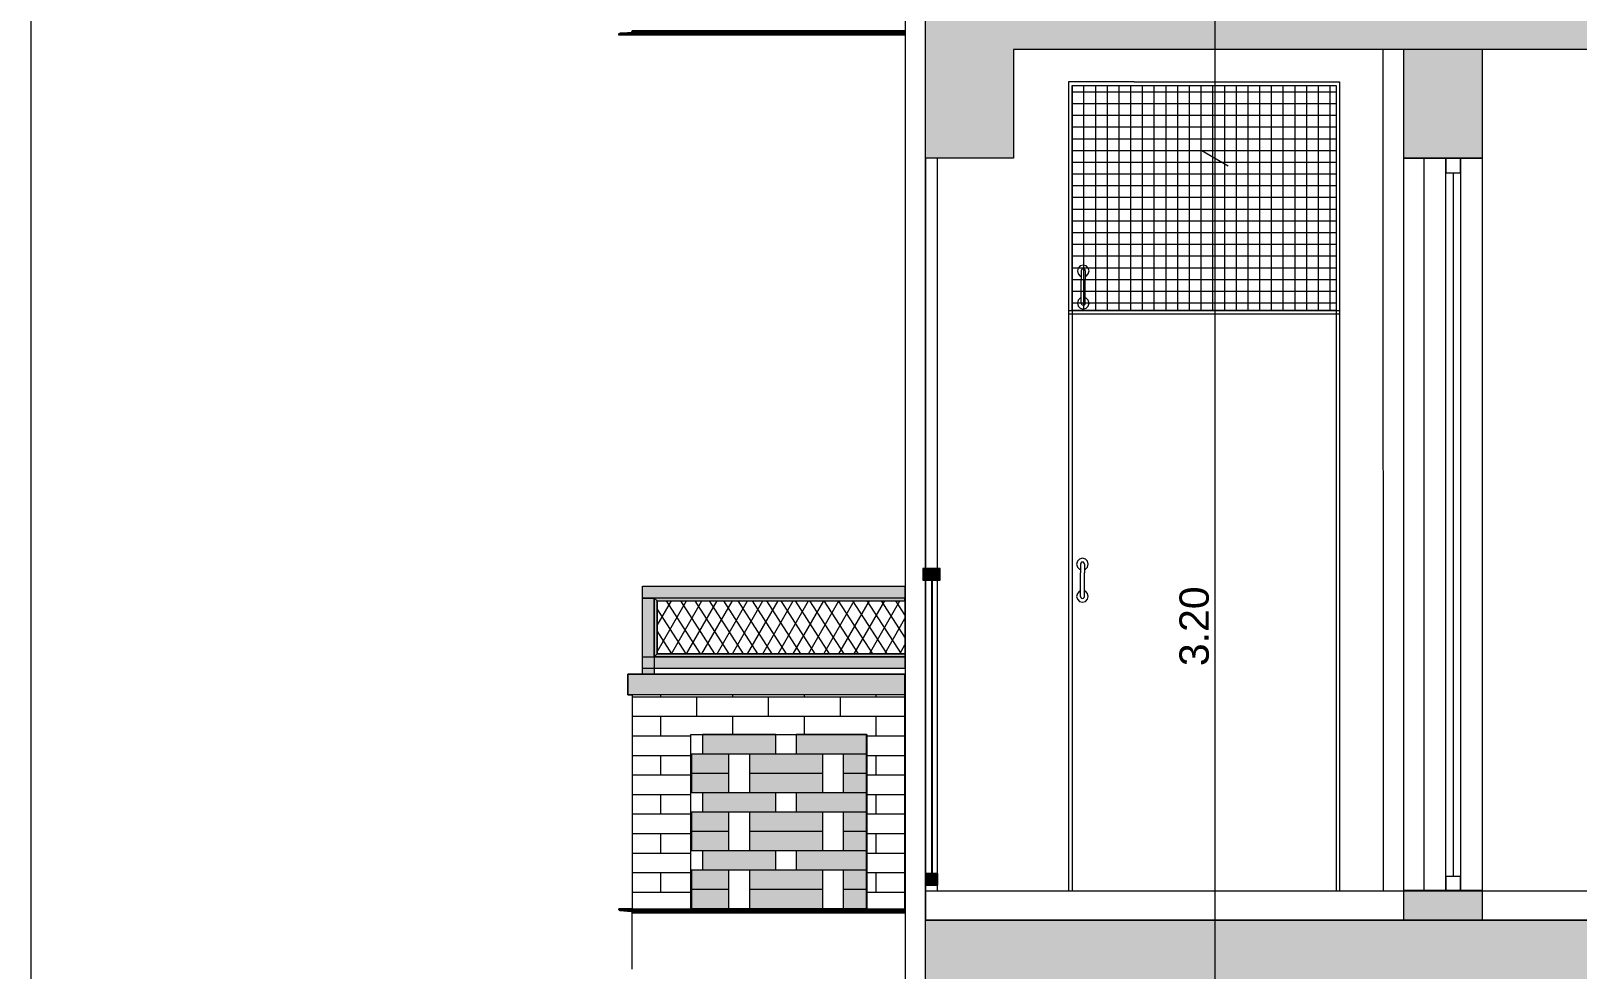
# Model space of a CAD drawing. Header units: millimetres. Extents: x 476571643 to 477489869, y 4620928210 to 4621294454.
# Drawn here: x 477365135 to 477370409, y 4621123999 to 4621127199 of the extents above; entities that cross this region are included whole.
import ezdxf

# ---------------------------------------------------------------- set-up
doc = ezdxf.new("R2010")
doc.units = ezdxf.units.MM
doc.header["$MEASUREMENT"] = 0
doc.set_wipeout_variables(frame=1)
doc.linetypes.add('Wipeout_Contour', pattern=[1000, 0, -1000])
for name, color, linetype, lineweight in [('2D Drafting - General_Pen_No__250_Pen_No__7', 7, 'Continuous', 0), ('2D Drafting - General_Pen_No__250_Pen_No__7_Pen_No__250', 7, 'Continuous', 0), ('2D Drafting - General_Pen_No__250_Pen_No__7_Pen_No__7', 7, 'Continuous', 0), ('Dimensioning - General_Pen_No__142', 142, 'Continuous', 0), ('gegmebi_Pen_No__7_Pen_No__250', 7, 'Continuous', 0), ('gegmebi_Pen_No__7_Pen_No__7', 7, 'Continuous', 0), ('kar-panjara_Pen_No__7_Pen_No__250', 7, 'Continuous', 0), ('New_2D Drafting - General_Pen_No__250', 7, 'Continuous', 0), ('New_2D Drafting - General_Pen_No__30_Pen_No__9_Pen_No__9_Pen_No__250', 7, 'Continuous', 0), ('New_2D Drafting - General_Pen_No__30_Pen_No__9_Pen_No__9_Pen_No__255', 255, 'Continuous', 0), ('New_2D Drafting - General_Pen_No__30_Pen_No__9_Pen_No__9_Pen_No__4', 7, 'Continuous', 0), ('New_2D Drafting - General_Pen_No__30_Pen_No__9_Pen_No__9_Pen_No__7', 7, 'Continuous', 0), ('New_2D Drafting - General_Pen_No__4', 7, 'Continuous', 0), ('New_2D Drafting - General_Pen_No__7', 7, 'Continuous', 0), ('New_reg_nak_Pen_No__7', 7, 'Continuous', 0), ('New_Structural - Bearing_Pen_No__1', 1, 'Continuous', 0), ('New_Structural - Bearing_Pen_No__250', 7, 'Continuous', 0), ('New_Structural - Bearing_Pen_No__4', 7, 'Continuous', 0), ('Structural - Bearing_Pen_No__250', 7, 'Continuous', 0)]:
    doc.layers.add(name, color=color, linetype=linetype, lineweight=lineweight)
doc.layers.add('Dimensioning - General', color=7, linetype='Continuous')
doc.layers.add('New_2D Drafting - General_Pen_No__30_Pen_No__9_Pen_No__9', color=7, linetype='Continuous')
for name, color, linetype, lineweight, true_color in [('New_2D Drafting - General_Pen_No__254', 7, 'Continuous', 0, 0xcccccc), ('New_2D Drafting - General_Pen_No__30_Pen_No__9_Pen_No__9_Pen_No__252', 7, 'Continuous', 0, 0x666666), ('New_2D Drafting - General_Pen_No__30_Pen_No__9_Pen_No__9_Pen_No__254', 7, 'Continuous', 0, 0xcccccc)]:
    doc.layers.add(name, color=color, linetype=linetype, lineweight=lineweight, true_color=true_color)
doc.styles.add('GENERATED_STYLE_2', font='arial.ttf')
doc.dimstyles.new('GENERATED_STYLE__1', dxfattribs={"dimtxt": 100, "dimasz": 68.640772, "dimexe": 0.18, "dimexo": 0.0625, "dimgap": 0.09, "dimtad": 1, "dimlfac": 0.001, "dimzin": 0, "dimdsep": 46, "dimtxsty": 'GENERATED_STYLE_2', "dimblk": 'ARROWHEAD_2', "dimblk1": 'ARROWHEAD_2', "dimblk2": 'ARROWHEAD_2', "dimcen": 0.09, "dimse1": 1, "dimse2": 1, "dimclrd": 142, "dimclre": 142, "dimclrt": 142, "dimadec": 0, "dimazin": 0, "dimtfac": 1, "dimtdec": 4, "dimtmove": 0, "dimatfit": 3, "dimfxl": 1, "dimtolj": 1, "dimtzin": 0, "dimarcsym": 0})

# ---------------------------------------------------------------- blocks, each defined once
blk = doc.blocks.new('*D1518', base_point=(476844527.1, 4621385791))
at = {"layer": 'Dimensioning - General_Pen_No__142', "color": 142, "linetype": 'Continuous', "lineweight": 0, "transparency": 16777216}
for p, q in [((477369129.2, 4621126791.1), (477369219.5, 4621126738.9)), ((477369174.3, 4621123565), (477369174.3, 4621126765)), ((477369129.2, 4621123591.1), (477369219.5, 4621123538.9))]:
    blk.add_line(p, q, dxfattribs=at)
at = {"layer": 'Dimensioning - General_Pen_No__142', "color": 142, "lineweight": 0, "transparency": 16777216, "insert": (477369154.3, 4621125032), "char_height": 100, "attachment_point": 7, "rotation": 90, "style": 'GENERATED_STYLE_2'}
blk.add_mtext('\\A1;{\\pql;\\fArial CYR|b0|i0|c204|p34;3.20}', dxfattribs=at)
blk = doc.blocks.new('ARROWHEAD_2')
at = {"color": 0, "linetype": 'Continuous', "lineweight": 0}
for p, q in [((0, 0), (-1, 0)), ((-0.378, -0.655), (0.378, 0.655))]:
    blk.add_line(p, q, dxfattribs=at)
blk = doc.blocks.new('*D1519', base_point=(476844527.1, 4621385791))
at = {"layer": 'Dimensioning - General_Pen_No__142', "color": 142, "linetype": 'Continuous', "lineweight": 0, "transparency": 16777216}
for p, q in [((477369129.2, 4621129991.1), (477369219.5, 4621129938.9)), ((477369174.3, 4621126765), (477369174.3, 4621129965)), ((477369129.2, 4621126791.1), (477369219.5, 4621126738.9))]:
    blk.add_line(p, q, dxfattribs=at)
at = {"layer": 'Dimensioning - General_Pen_No__142', "color": 142, "lineweight": 0, "transparency": 16777216, "insert": (477369154.3, 4621128232), "char_height": 100, "attachment_point": 7, "rotation": 90, "style": 'GENERATED_STYLE_2'}
blk.add_mtext('\\A1;{\\pql;\\fArial CYR|b0|i0|c204|p34;3.20}', dxfattribs=at)

msp = doc.modelspace()

# ---------------------------------------------------------------- hatches: boundary and pattern name
at = {"layer": '2D Drafting - General_Pen_No__250_Pen_No__7', "linetype": 'Continuous', "lineweight": 0}
for points in [[(477368187.027, 4621127184.129), (477368187.027, 4621127365.01), (477380446.732, 4621127365.01), (477380446.732, 4621127134.916), (477378937.181, 4621127134.916), (477378636.765, 4621127134.916), (477368486.764, 4621127134.916), (477368486.764, 4621126765.01), (477368187.027, 4621126765.01), (477368187.027, 4621126851.17), (477368187.074, 4621127184.129)], [(477368187.027, 4621124165.01), (477368187.114, 4621124165.01), (477368306.766, 4621124165.01), (477380446.732, 4621124165.01), (477380446.732, 4621123934.916), (477378937.181, 4621123934.916), (477378636.765, 4621123934.916), (477368486.764, 4621123934.916), (477368486.764, 4621123565.01), (477368187.015, 4621123565.01), (477368187.074, 4621123984.129), (477368187.027, 4621123984.129)]]:
    msp.add_hatch(color=7, dxfattribs=at).paths.add_polyline_path(points)
at = {"layer": '2D Drafting - General_Pen_No__250_Pen_No__7_Pen_No__7', "linetype": 'Continuous', "lineweight": 0}
for points in [[(477369817.266, 4621127134.916), (477369817.266, 4621126765.009), (477370086.927, 4621126765.009), (477370086.927, 4621127134.916)], [(477369817.266, 4621124267.064), (477369817.266, 4621124165.01), (477370086.927, 4621124165.01), (477370086.927, 4621124267.064)]]:
    msp.add_hatch(color=7, dxfattribs=at).paths.add_polyline_path(points)
at = {"layer": 'New_2D Drafting - General_Pen_No__254', "linetype": 'Continuous', "lineweight": 0, "true_color": 0xcccccc}
h = msp.add_hatch(dxfattribs=at)
h.set_pattern_fill('GRID_100X100', color=254, style=0, pattern_type=2)
h.set_pattern_definition([(0, (476844527.15, 4621385791.044), (0, 40), []), (90, (476844527.15, 4621385791.044), (-40, 0), [])])
h.paths.add_polyline_path([(477369586.923, 4621126244.939), (477368686.923, 4621126244.939), (477368686.923, 4621127012.939), (477369586.923, 4621127012.939)])
at = {"layer": 'New_2D Drafting - General_Pen_No__30_Pen_No__9_Pen_No__9_Pen_No__255', "linetype": 'Continuous', "lineweight": 0}
for points in [[(477367221.557, 4621125304.201), (477368116.58, 4621125304.201), (477368116.58, 4621125264.201), (477367221.557, 4621125264.201)], [(477367261.564, 4621125004.201), (477367221.557, 4621125004.201), (477367221.557, 4621125264.201), (477367261.564, 4621125264.201)], [(477367271.564, 4621125254.201), (477367271.564, 4621125074.201), (477367261.564, 4621125064.201), (477367261.564, 4621125264.201)], [(477367271.564, 4621125254.201), (477368116.58, 4621125254.201), (477368116.58, 4621125264.201), (477367261.564, 4621125264.201)], [(477367221.557, 4621125064.201), (477368116.581, 4621125064.201), (477368116.581, 4621125024.201), (477367221.557, 4621125024.201)], [(477367271.564, 4621125074.201), (477368116.581, 4621125074.201), (477368116.581, 4621125064.201), (477367261.564, 4621125064.201)], [(477368116.581, 4621125004.201), (477367171.557, 4621125004.201), (477367171.557, 4621124934.201), (477368116.581, 4621124934.201)]]:
    msp.add_hatch(color=255, dxfattribs=at).paths.add_polyline_path(points)
at = {"layer": 'New_2D Drafting - General_Pen_No__30_Pen_No__9_Pen_No__9_Pen_No__4', "linetype": 'Continuous', "lineweight": 0}
for points in [[(477368177.027, 4621125325.011), (477368237.027, 4621125325.011), (477368237.027, 4621125365.011), (477368209.027, 4621125365.011), (477368207.027, 4621125365.011), (477368177.027, 4621125365.011)], [(477368187.027, 4621124285.01), (477368227.027, 4621124285.01), (477368227.027, 4621124325.01), (477368209.027, 4621124325.01), (477368207.027, 4621124325.01), (477368187.027, 4621124325.01)]]:
    msp.add_hatch(color=7, dxfattribs=at).paths.add_polyline_path(points)
at = {"layer": 'New_2D Drafting - General_Pen_No__7', "linetype": 'Continuous', "lineweight": 0}
h = msp.add_hatch(dxfattribs=at)
h.set_pattern_fill('BATT_INSULATION', style=0, pattern_type=2)
h.set_pattern_definition([(60, (476844527.15, 4621385791.044), (-38.971143, 22.5), []), (122.8330945, (476844527.15, 4621385791.044), (36.8060797, 18.75), [])])
h.paths.add_polyline_path([(477368116.58, 4621125254.201), (477368116.581, 4621125074.201), (477367271.564, 4621125074.201), (477367271.564, 4621125254.201)])

# ---------------------------------------------------------------- linework, layer by layer
at = {"layer": '2D Drafting - General_Pen_No__250_Pen_No__7', "color": 7, "linetype": 'Continuous', "lineweight": 0, "flags": 128}
for points in [[(477368187.027, 4621127184.129), (477368187.027, 4621127365.01), (477380446.732, 4621127365.01), (477380446.732, 4621127134.916), (477378937.181, 4621127134.916), (477378636.765, 4621127134.916), (477368486.764, 4621127134.916), (477368486.764, 4621126765.01), (477368187.027, 4621126765.01), (477368187.027, 4621126851.17), (477368187.074, 4621127184.129)], [(477368187.027, 4621124165.01), (477368187.114, 4621124165.01), (477368306.766, 4621124165.01), (477380446.732, 4621124165.01), (477380446.732, 4621123934.916), (477378937.181, 4621123934.916), (477378636.765, 4621123934.916), (477368486.764, 4621123934.916), (477368486.764, 4621123565.01), (477368187.015, 4621123565.01), (477368187.074, 4621123984.129), (477368187.027, 4621123984.129)]]:
    msp.add_lwpolyline(points, close=True, dxfattribs=at)
at = {"layer": '2D Drafting - General_Pen_No__250_Pen_No__7_Pen_No__250', "color": 7, "linetype": 'Continuous', "lineweight": 0, "flags": 128}
for points in [[(477369817.266, 4621127134.916), (477369817.266, 4621126765.009), (477370086.927, 4621126765.009), (477370086.927, 4621127134.916)], [(477369817.266, 4621124267.064), (477369817.266, 4621124165.01), (477370086.927, 4621124165.01), (477370086.927, 4621124267.064)]]:
    msp.add_lwpolyline(points, close=True, dxfattribs=at)
at = {"layer": 'gegmebi_Pen_No__7_Pen_No__250', "color": 7, "linetype": 'Continuous', "lineweight": 0, "flags": 128}
for points in [[(477369961.927, 4621126765.009), (477370011.927, 4621126765.009), (477370011.927, 4621124265.01), (477369961.927, 4621124265.01)], [(477369961.927, 4621126715.009), (477370011.927, 4621126715.009), (477370011.927, 4621126765.009), (477369961.927, 4621126765.009)], [(477369961.927, 4621124265.01), (477370011.927, 4621124265.01), (477370011.927, 4621124314.848), (477369961.927, 4621124314.848)], [(477375086.414, 4621124165.01), (477368187.027, 4621124165.01), (477368187.027, 4621124265.01), (477375086.414, 4621124265.01)]]:
    msp.add_lwpolyline(points, close=True, dxfattribs=at)
at = {"layer": 'gegmebi_Pen_No__7_Pen_No__7', "color": 7, "linetype": 'Continuous', "lineweight": 0}
msp.add_line((477369986.927, 4621126715.009), (477369986.927, 4621124314.848), dxfattribs=at)
at = {"layer": 'kar-panjara_Pen_No__7_Pen_No__250', "color": 7, "linetype": 'Continuous', "lineweight": 0, "flags": 128}
msp.add_lwpolyline([(477368486.764, 4621126765.009), (477368187.027, 4621126765.009), (477368187.027, 4621124165.01), (477368587.027, 4621124165.01)], dxfattribs=at)
for points in [[(477369817.266, 4621126765.009), (477369817.266, 4621124165.01), (477370086.927, 4621124165.01), (477370086.927, 4621126765.009)], [(477370086.927, 4621126765.009), (477369886.927, 4621126765.009), (477369886.927, 4621124265.01), (477370086.927, 4621124265.01)]]:
    msp.add_lwpolyline(points, close=True, dxfattribs=at)
at = {"layer": 'New_2D Drafting - General_Pen_No__250', "color": 7, "linetype": 'Continuous', "lineweight": 0, "flags": 128}
msp.add_lwpolyline([(477369586.923, 4621126244.939), (477368686.923, 4621126244.939), (477368686.923, 4621127012.939), (477369586.923, 4621127012.939)], close=True, dxfattribs=at)
at = {"layer": 'New_2D Drafting - General_Pen_No__30_Pen_No__9_Pen_No__9_Pen_No__250', "color": 7, "linetype": 'Continuous', "lineweight": 0, "flags": 128}
msp.add_lwpolyline([(477367221.557, 4621125064.201), (477368116.581, 4621125064.201), (477368116.581, 4621125024.201), (477367221.557, 4621125024.201)], close=True, dxfattribs=at)
at = {"layer": 'New_2D Drafting - General_Pen_No__30_Pen_No__9_Pen_No__9_Pen_No__7', "color": 7, "linetype": 'Continuous', "lineweight": 0, "flags": 128}
for points in [[(477368177.027, 4621125325.011), (477368237.027, 4621125325.011), (477368237.027, 4621125365.011), (477368209.027, 4621125365.011), (477368207.027, 4621125365.011), (477368177.027, 4621125365.011)], [(477367221.557, 4621125304.201), (477368116.58, 4621125304.201), (477368116.58, 4621125264.201), (477367221.557, 4621125264.201)], [(477367261.564, 4621125004.201), (477367221.557, 4621125004.201), (477367221.557, 4621125264.201), (477367261.564, 4621125264.201)], [(477367271.564, 4621125254.201), (477367271.564, 4621125074.201), (477367261.564, 4621125064.201), (477367261.564, 4621125264.201)], [(477367271.564, 4621125254.201), (477368116.58, 4621125254.201), (477368116.58, 4621125264.201), (477367261.564, 4621125264.201)], [(477367271.564, 4621125074.201), (477368116.581, 4621125074.201), (477368116.581, 4621125064.201), (477367261.564, 4621125064.201)], [(477368116.581, 4621125004.201), (477367171.557, 4621125004.201), (477367171.557, 4621124934.201), (477368116.581, 4621124934.201)], [(477368187.027, 4621124285.01), (477368227.027, 4621124285.01), (477368227.027, 4621124325.01), (477368209.027, 4621124325.01), (477368207.027, 4621124325.01), (477368187.027, 4621124325.01)]]:
    msp.add_lwpolyline(points, close=True, dxfattribs=at)
at = {"layer": 'New_2D Drafting - General_Pen_No__4', "color": 7, "linetype": 'Continuous', "lineweight": 0, "flags": 128}
msp.add_lwpolyline([(477368116.58, 4621125254.201), (477368116.581, 4621125074.201), (477367271.564, 4621125074.201), (477367271.564, 4621125254.201)], close=True, dxfattribs=at)
at = {"layer": 'New_reg_nak_Pen_No__7', "color": 7, "linetype": 'Continuous', "lineweight": 0, "flags": 128}
for points in [[(477368187.027, 4621131064.577), (477368116.755, 4621131064.576), (477368116.782, 4621124266.009), (477368116.729, 4621124266.009), (477368116.803, 4621117765.008), (477368186.929, 4621117765.01)], [(477369817.62, 4621127134.916), (477369747.136, 4621127134.914), (477369747.34, 4621124265.008), (477369817.266, 4621124265.01)]]:
    msp.add_lwpolyline(points, dxfattribs=at)
at = {"layer": 'New_Structural - Bearing_Pen_No__1', "color": 1, "linetype": 'Continuous', "lineweight": 0}
msp.add_line((477365135.148, 4621135251.798), (477365135.148, 4621108520.472), dxfattribs=at)
at = {"layer": 'New_Structural - Bearing_Pen_No__250', "color": 7, "linetype": 'Continuous', "lineweight": 0}
for p, q in [((477368898.922, 4621127024.939), (477368674.923, 4621127024.939)), ((477368674.923, 4621127024.939), (477368674.923, 4621126244.939)), ((477368686.923, 4621127012.939), (477368686.923, 4621126244.939)), ((477368686.923, 4621127012.939), (477369586.922, 4621127012.939)), ((477368898.922, 4621127024.939), (477369598.922, 4621127024.939)), ((477369586.922, 4621127012.939), (477369586.922, 4621126244.939)), ((477369598.922, 4621127024.939), (477369598.922, 4621126244.939)), ((477368707.375, 4621126389.939), (477368704.696, 4621126379.939)), ((477368704.696, 4621126379.939), (477368707.375, 4621126369.939)), ((477368714.696, 4621126397.259), (477368707.375, 4621126389.939)), ((477368724.696, 4621126399.939), (477368714.696, 4621126397.259)), ((477368718.634, 4621126383.439), (477368717.696, 4621126379.939)), ((477368717.696, 4621126379.939), (477368717.696, 4621126375.92)), ((477368717.696, 4621126375.92), (477368717.696, 4621126364.939)), ((477368721.196, 4621126386.001), (477368718.634, 4621126383.439)), ((477368724.696, 4621126386.939), (477368721.196, 4621126386.001)), ((477368734.696, 4621126397.259), (477368724.696, 4621126399.939)), ((477368728.196, 4621126386.001), (477368724.696, 4621126386.939)), ((477368730.758, 4621126383.439), (477368728.196, 4621126386.001)), ((477368731.696, 4621126379.939), (477368730.758, 4621126383.439)), ((477368731.696, 4621126379.939), (477368731.696, 4621126375.92)), ((477368731.696, 4621126375.92), (477368731.696, 4621126364.939)), ((477368742.016, 4621126389.939), (477368734.696, 4621126397.259)), ((477368744.696, 4621126379.939), (477368742.016, 4621126389.939)), ((477368742.016, 4621126369.939), (477368744.696, 4621126379.939)), ((477368707.375, 4621126369.939), (477368714.696, 4621126362.618)), ((477368714.696, 4621126362.618), (477368717.696, 4621126361.814)), ((477368717.696, 4621126364.939), (477368717.696, 4621126349.939)), ((477368717.696, 4621126299.939), (477368717.696, 4621126349.939)), ((477368731.696, 4621126364.939), (477368731.696, 4621126349.939)), ((477368731.696, 4621126361.814), (477368734.696, 4621126362.618)), ((477368731.696, 4621126299.939), (477368731.696, 4621126349.939)), ((477368734.696, 4621126362.618), (477368742.016, 4621126369.939)), ((477368707.375, 4621126279.939), (477368704.696, 4621126269.939)), ((477368704.696, 4621126269.939), (477368707.375, 4621126259.939)), ((477368714.696, 4621126287.259), (477368707.375, 4621126279.939)), ((477368717.696, 4621126288.063), (477368714.696, 4621126287.259)), ((477368717.696, 4621126284.939), (477368717.696, 4621126299.939)), ((477368717.696, 4621126273.958), (477368717.696, 4621126284.939)), ((477368717.696, 4621126269.939), (477368717.696, 4621126273.958)), ((477368717.696, 4621126269.939), (477368718.634, 4621126266.439)), ((477368730.758, 4621126266.439), (477368731.696, 4621126269.939)), ((477368731.696, 4621126284.939), (477368731.696, 4621126299.939)), ((477368734.696, 4621126287.259), (477368731.696, 4621126288.063)), ((477368731.696, 4621126273.958), (477368731.696, 4621126284.939)), ((477368731.696, 4621126269.939), (477368731.696, 4621126273.958)), ((477368742.016, 4621126279.939), (477368734.696, 4621126287.259)), ((477368744.696, 4621126269.939), (477368742.016, 4621126279.939)), ((477368742.016, 4621126259.939), (477368744.696, 4621126269.939)), ((477368674.923, 4621126244.939), (477368674.923, 4621124265.01)), ((477368674.923, 4621126244.939), (477369598.922, 4621126244.939)), ((477369598.922, 4621126232.939), (477368674.923, 4621126232.939)), ((477368686.923, 4621126244.939), (477368686.923, 4621124265.01)), ((477368707.375, 4621126259.939), (477368714.696, 4621126252.618)), ((477368714.696, 4621126252.618), (477368724.696, 4621126249.939)), ((477368718.634, 4621126266.439), (477368721.196, 4621126263.877)), ((477368721.196, 4621126263.877), (477368724.696, 4621126262.939)), ((477368724.696, 4621126262.939), (477368728.196, 4621126263.877)), ((477368724.696, 4621126249.939), (477368734.696, 4621126252.618)), ((477368728.196, 4621126263.877), (477368730.758, 4621126266.439)), ((477368734.696, 4621126252.618), (477368742.016, 4621126259.939)), ((477369586.922, 4621126244.939), (477369586.922, 4621124265.01)), ((477369598.922, 4621126244.939), (477369598.922, 4621124265.01)), ((477368704.696, 4621125389.939), (477368702.016, 4621125379.939)), ((477368702.016, 4621125379.939), (477368704.696, 4621125369.939)), ((477368712.016, 4621125397.259), (477368704.696, 4621125389.939)), ((477368722.016, 4621125399.939), (477368712.016, 4621125397.259)), ((477368715.954, 4621125383.439), (477368715.016, 4621125379.939)), ((477368715.016, 4621125379.939), (477368715.016, 4621125375.92)), ((477368715.016, 4621125375.92), (477368715.016, 4621125364.939)), ((477368718.516, 4621125386.001), (477368715.954, 4621125383.439)), ((477368722.016, 4621125386.939), (477368718.516, 4621125386.001)), ((477368732.016, 4621125397.259), (477368722.016, 4621125399.939)), ((477368725.516, 4621125386.001), (477368722.016, 4621125386.939)), ((477368728.079, 4621125383.439), (477368725.516, 4621125386.001)), ((477368729.016, 4621125379.939), (477368728.079, 4621125383.439)), ((477368729.016, 4621125379.939), (477368729.016, 4621125375.92)), ((477368729.016, 4621125375.92), (477368729.016, 4621125364.939)), ((477368739.337, 4621125389.939), (477368732.016, 4621125397.259)), ((477368742.016, 4621125379.939), (477368739.337, 4621125389.939)), ((477368739.337, 4621125369.939), (477368742.016, 4621125379.939)), ((477368227.027, 4621125365.011), (477368187.027, 4621125365.011)), ((477368207.027, 4621125325.011), (477368207.027, 4621124325.01)), ((477368209.027, 4621125325.011), (477368209.027, 4621124325.01)), ((477368704.696, 4621125369.939), (477368712.016, 4621125362.618)), ((477368712.016, 4621125362.618), (477368715.016, 4621125361.814)), ((477368715.016, 4621125364.939), (477368715.016, 4621125349.939)), ((477368715.016, 4621125299.939), (477368715.016, 4621125349.939)), ((477368729.016, 4621125364.939), (477368729.016, 4621125349.939)), ((477368729.016, 4621125361.814), (477368732.016, 4621125362.618)), ((477368729.016, 4621125299.939), (477368729.016, 4621125349.939)), ((477368732.016, 4621125362.618), (477368739.337, 4621125369.939)), ((477368704.696, 4621125279.939), (477368702.016, 4621125269.939)), ((477368702.016, 4621125269.939), (477368704.696, 4621125259.939)), ((477368712.016, 4621125287.259), (477368704.696, 4621125279.939)), ((477368715.016, 4621125288.063), (477368712.016, 4621125287.259)), ((477368715.016, 4621125284.939), (477368715.016, 4621125299.939)), ((477368715.016, 4621125273.958), (477368715.016, 4621125284.939)), ((477368715.016, 4621125269.939), (477368715.016, 4621125273.958)), ((477368715.016, 4621125269.939), (477368715.954, 4621125266.439)), ((477368728.079, 4621125266.439), (477368729.016, 4621125269.939)), ((477368729.016, 4621125284.939), (477368729.016, 4621125299.939)), ((477368732.016, 4621125287.259), (477368729.016, 4621125288.063)), ((477368729.016, 4621125273.958), (477368729.016, 4621125284.939)), ((477368729.016, 4621125269.939), (477368729.016, 4621125273.958)), ((477368739.337, 4621125279.939), (477368732.016, 4621125287.259)), ((477368742.016, 4621125269.939), (477368739.337, 4621125279.939)), ((477368739.337, 4621125259.939), (477368742.016, 4621125269.939)), ((477368704.696, 4621125259.939), (477368712.016, 4621125252.618)), ((477368712.016, 4621125252.618), (477368722.016, 4621125249.939)), ((477368715.954, 4621125266.439), (477368718.516, 4621125263.877)), ((477368718.516, 4621125263.877), (477368722.016, 4621125262.939)), ((477368722.016, 4621125262.939), (477368725.516, 4621125263.877)), ((477368722.016, 4621125249.939), (477368732.016, 4621125252.618)), ((477368725.516, 4621125263.877), (477368728.079, 4621125266.439)), ((477368732.016, 4621125252.618), (477368739.337, 4621125259.939)), ((477368187.027, 4621124325.01), (477368187.027, 4621124285.01)), ((477368207.027, 4621124325.01), (477368187.027, 4621124325.01)), ((477368227.027, 4621124325.01), (477368209.027, 4621124325.01)), ((477368227.027, 4621124325.01), (477368227.027, 4621124285.01)), ((477368227.027, 4621124285.01), (477368187.027, 4621124285.01)), ((477369586.922, 4621124265.01), (477369598.922, 4621124265.01))]:
    msp.add_line(p, q, dxfattribs=at)
at = {"layer": 'Structural - Bearing_Pen_No__250', "color": 7, "linetype": 'Continuous', "lineweight": 0}
for p, q in [((477367140.239, 4621127186.702), (477367140.638, 4621127188.232)), ((477367140.239, 4621127184.207), (477367140.239, 4621127186.702)), ((477368116.572, 4621127186.702), (477367140.239, 4621127186.702)), ((477368116.572, 4621127184.207), (477367140.239, 4621127184.207)), ((477367140.638, 4621127188.232), (477367141.776, 4621127189.53)), ((477367141.776, 4621127189.53), (477367143.479, 4621127190.397)), ((477367143.479, 4621127190.397), (477367144.701, 4621127190.657)), ((477367144.701, 4621127190.657), (477367182.102, 4621127194.647)), ((477368116.572, 4621127190.657), (477367144.701, 4621127190.657)), ((477367182.102, 4621127194.647), (477367183.324, 4621127194.906)), ((477368116.572, 4621127194.647), (477367182.102, 4621127194.647)), ((477367183.324, 4621127194.906), (477367185.027, 4621127195.773)), ((477367185.027, 4621127195.773), (477367186.165, 4621127197.071)), ((477367186.165, 4621127197.071), (477367186.565, 4621127198.602)), ((477368116.572, 4621127198.602), (477367186.565, 4621127198.602)), ((477368187.027, 4621124265.01), (477368187.027, 4621126763.956)), ((477368227.027, 4621124265.01), (477368227.027, 4621126763.956)), ((477367140.239, 4621124201.712), (477367140.239, 4621124204.207)), ((477368116.584, 4621124204.207), (477367140.239, 4621124204.207)), ((477367140.638, 4621124200.181), (477367140.239, 4621124201.712)), ((477368116.584, 4621124201.712), (477367140.239, 4621124201.712)), ((477367141.776, 4621124198.883), (477367140.638, 4621124200.181)), ((477367143.479, 4621124198.016), (477367141.776, 4621124198.883)), ((477367144.701, 4621124197.757), (477367143.479, 4621124198.016)), ((477367182.102, 4621124193.767), (477367144.701, 4621124197.757)), ((477368116.584, 4621124197.757), (477367144.701, 4621124197.757)), ((477367183.324, 4621124193.507), (477367182.102, 4621124193.767)), ((477368116.584, 4621124193.767), (477367182.102, 4621124193.767)), ((477367185.027, 4621124192.64), (477367183.324, 4621124193.507)), ((477367186.165, 4621124191.342), (477367185.027, 4621124192.64)), ((477367186.565, 4621124189.812), (477367186.165, 4621124191.342)), ((477367186.565, 4621123998.62), (477367186.565, 4621124189.812)), ((477368116.584, 4621124189.812), (477367186.565, 4621124189.812))]:
    msp.add_line(p, q, dxfattribs=at)

# ---------------------------------------------------------------- dimensions: what is measured, and where the dimension line sits
at = {"layer": 'Dimensioning - General', "color": 142, "linetype": 'Continuous', "lineweight": 0}
for base, p1, p2, picture, middle in [((477369174.34, 4621129965.009), (477368587.027, 4621126765.009), (477368587.027, 4621129965.009), '*D1519', (477369104.34, 4621128361.863)), ((477369174.34, 4621126765.009), (477368587.027, 4621123565.009), (477368587.027, 4621126765.009), '*D1518', (477369104.34, 4621125161.863))]:
    dim = msp.add_linear_dim(base=base, p1=p1, p2=p2, angle=90, dimstyle='GENERATED_STYLE__1', dxfattribs=at)
    dim.commit()
    dim.dimension.update_dxf_attribs({"geometry": picture, "text_midpoint": middle, "dimtype": 160, "text_rotation": 90})

# ---------------------------------------------------------------- next in the draw order: wipeouts: each hides what was drawn before it
at = {"color": 254, "linetype": 'Wipeout_Contour', "lineweight": 0, "ltscale": 37165723445.72982}
msp.add_wipeout([(477368116.581, 4621124934.201), (477367186.557, 4621124934.201), (477367186.557, 4621124204.207), (477367386.557, 4621124204.207), (477367386.557, 4621124799.201), (477367986.557, 4621124799.201), (477367986.557, 4621124204.207), (477368116.584, 4621124204.207)], dxfattribs=at).dxf.layer = 'New_2D Drafting - General_Pen_No__30_Pen_No__9_Pen_No__9'

# ---------------------------------------------------------------- next in the draw order: hatches: boundary and pattern name
at = {"layer": 'New_2D Drafting - General_Pen_No__30_Pen_No__9_Pen_No__9_Pen_No__254', "linetype": 'Continuous', "lineweight": 0, "true_color": 0xcccccc}
h = msp.add_hatch(dxfattribs=at)
h.set_pattern_fill('BRICK___RUNNING_BOND', color=254, style=0, pattern_type=2)
h.set_pattern_definition([(0, (477367651.37, 4621124594.204), (0, 66.64), []), (90, (477367651.37, 4621124594.2), (-244.8, 0), [66.64, -66.64]), (90, (477367773.77, 4621124660.84), (-244.8, 0), [66.64, -66.64])])
h.paths.add_polyline_path([(477368116.581, 4621124934.201), (477367186.557, 4621124934.201), (477367186.557, 4621124204.207), (477367386.557, 4621124204.207), (477367386.557, 4621124799.201), (477367986.557, 4621124799.201), (477367986.557, 4621124204.207), (477368116.584, 4621124204.207)])
at = {"layer": 'New_2D Drafting - General_Pen_No__30_Pen_No__9_Pen_No__9_Pen_No__255', "linetype": 'Continuous', "lineweight": 0}
for points in [[(477367676.015, 4621124798.201), (477367426.015, 4621124798.201), (477367426.015, 4621124733.201), (477367676.015, 4621124733.201)], [(477367985.557, 4621124733.201), (477367985.557, 4621124798.201), (477367746.015, 4621124798.201), (477367746.015, 4621124733.201)], [(477367388.015, 4621124732.201), (477367388.015, 4621124667.201), (477367516.015, 4621124667.201), (477367516.015, 4621124732.201)], [(477367586.015, 4621124732.201), (477367586.015, 4621124667.201), (477367836.015, 4621124667.201), (477367836.015, 4621124732.201)], [(477367906.015, 4621124732.201), (477367906.015, 4621124667.201), (477367985.557, 4621124667.201), (477367985.557, 4621124732.201)], [(477367388.015, 4621124666.201), (477367388.015, 4621124601.201), (477367516.015, 4621124601.201), (477367516.015, 4621124666.201)], [(477367586.015, 4621124666.201), (477367586.015, 4621124601.201), (477367836.015, 4621124601.201), (477367836.015, 4621124666.201)], [(477367906.015, 4621124666.201), (477367906.015, 4621124601.201), (477367985.557, 4621124601.201), (477367985.557, 4621124666.201)], [(477367676.015, 4621124535.201), (477367676.015, 4621124600.201), (477367426.015, 4621124600.201), (477367426.015, 4621124535.201)], [(477367985.557, 4621124535.201), (477367985.557, 4621124600.201), (477367746.015, 4621124600.201), (477367746.015, 4621124535.201)], [(477367516.015, 4621124534.201), (477367388.015, 4621124534.201), (477367388.015, 4621124469.201), (477367516.015, 4621124469.201)], [(477367836.015, 4621124534.201), (477367586.015, 4621124534.201), (477367586.015, 4621124469.201), (477367836.015, 4621124469.201)], [(477367985.557, 4621124469.201), (477367985.557, 4621124534.201), (477367906.015, 4621124534.201), (477367906.015, 4621124469.201)], [(477367516.015, 4621124468.201), (477367388.015, 4621124468.201), (477367388.015, 4621124403.201), (477367516.015, 4621124403.201)], [(477367836.015, 4621124468.201), (477367586.015, 4621124468.201), (477367586.015, 4621124403.201), (477367836.015, 4621124403.201)], [(477367985.557, 4621124403.201), (477367985.557, 4621124468.201), (477367906.015, 4621124468.201), (477367906.015, 4621124403.201)], [(477367426.015, 4621124402.201), (477367426.015, 4621124337.201), (477367676.015, 4621124337.201), (477367676.015, 4621124402.201)], [(477367746.015, 4621124402.201), (477367746.015, 4621124337.201), (477367985.557, 4621124337.201), (477367985.557, 4621124402.201)], [(477367516.015, 4621124336.201), (477367388.015, 4621124336.201), (477367388.015, 4621124271.201), (477367516.015, 4621124271.201)], [(477367836.015, 4621124336.201), (477367586.015, 4621124336.201), (477367586.015, 4621124271.201), (477367836.015, 4621124271.201)], [(477367985.557, 4621124271.201), (477367985.557, 4621124336.201), (477367906.015, 4621124336.201), (477367906.015, 4621124271.201)], [(477367516.015, 4621124270.201), (477367388.015, 4621124270.201), (477367388.015, 4621124205.201), (477367516.015, 4621124205.201)], [(477367836.015, 4621124270.201), (477367586.015, 4621124270.201), (477367586.015, 4621124205.201), (477367836.015, 4621124205.201)], [(477367985.557, 4621124205.201), (477367985.557, 4621124270.201), (477367906.015, 4621124270.201), (477367906.015, 4621124205.201)]]:
    msp.add_hatch(color=8, dxfattribs=at).paths.add_polyline_path(points)

# ---------------------------------------------------------------- next in the draw order: linework, layer by layer
at = {"layer": 'New_2D Drafting - General_Pen_No__30_Pen_No__9_Pen_No__9_Pen_No__252', "color": 251, "linetype": 'Continuous', "lineweight": 0, "true_color": 0x666666, "flags": 128}
for points in [[(477367676.015, 4621124798.201), (477367426.015, 4621124798.201), (477367426.015, 4621124733.201), (477367676.015, 4621124733.201)], [(477367985.557, 4621124733.201), (477367985.557, 4621124798.201), (477367746.015, 4621124798.201), (477367746.015, 4621124733.201)], [(477367388.015, 4621124732.201), (477367388.015, 4621124667.201), (477367516.015, 4621124667.201), (477367516.015, 4621124732.201)], [(477367586.015, 4621124732.201), (477367586.015, 4621124667.201), (477367836.015, 4621124667.201), (477367836.015, 4621124732.201)], [(477367906.015, 4621124732.201), (477367906.015, 4621124667.201), (477367985.557, 4621124667.201), (477367985.557, 4621124732.201)], [(477367388.015, 4621124666.201), (477367388.015, 4621124601.201), (477367516.015, 4621124601.201), (477367516.015, 4621124666.201)], [(477367586.015, 4621124666.201), (477367586.015, 4621124601.201), (477367836.015, 4621124601.201), (477367836.015, 4621124666.201)], [(477367906.015, 4621124666.201), (477367906.015, 4621124601.201), (477367985.557, 4621124601.201), (477367985.557, 4621124666.201)], [(477367676.015, 4621124535.201), (477367676.015, 4621124600.201), (477367426.015, 4621124600.201), (477367426.015, 4621124535.201)], [(477367985.557, 4621124535.201), (477367985.557, 4621124600.201), (477367746.015, 4621124600.201), (477367746.015, 4621124535.201)], [(477367516.015, 4621124534.201), (477367388.015, 4621124534.201), (477367388.015, 4621124469.201), (477367516.015, 4621124469.201)], [(477367836.015, 4621124534.201), (477367586.015, 4621124534.201), (477367586.015, 4621124469.201), (477367836.015, 4621124469.201)], [(477367985.557, 4621124469.201), (477367985.557, 4621124534.201), (477367906.015, 4621124534.201), (477367906.015, 4621124469.201)], [(477367516.015, 4621124468.201), (477367388.015, 4621124468.201), (477367388.015, 4621124403.201), (477367516.015, 4621124403.201)], [(477367836.015, 4621124468.201), (477367586.015, 4621124468.201), (477367586.015, 4621124403.201), (477367836.015, 4621124403.201)], [(477367985.557, 4621124403.201), (477367985.557, 4621124468.201), (477367906.015, 4621124468.201), (477367906.015, 4621124403.201)], [(477367426.015, 4621124402.201), (477367426.015, 4621124337.201), (477367676.015, 4621124337.201), (477367676.015, 4621124402.201)], [(477367746.015, 4621124402.201), (477367746.015, 4621124337.201), (477367985.557, 4621124337.201), (477367985.557, 4621124402.201)], [(477367516.015, 4621124336.201), (477367388.015, 4621124336.201), (477367388.015, 4621124271.201), (477367516.015, 4621124271.201)], [(477367836.015, 4621124336.201), (477367586.015, 4621124336.201), (477367586.015, 4621124271.201), (477367836.015, 4621124271.201)], [(477367985.557, 4621124271.201), (477367985.557, 4621124336.201), (477367906.015, 4621124336.201), (477367906.015, 4621124271.201)], [(477367516.015, 4621124270.201), (477367388.015, 4621124270.201), (477367388.015, 4621124205.201), (477367516.015, 4621124205.201)], [(477367836.015, 4621124270.201), (477367586.015, 4621124270.201), (477367586.015, 4621124205.201), (477367836.015, 4621124205.201)], [(477367985.557, 4621124205.201), (477367985.557, 4621124270.201), (477367906.015, 4621124270.201), (477367906.015, 4621124205.201)]]:
    msp.add_lwpolyline(points, close=True, dxfattribs=at)
at = {"layer": 'New_2D Drafting - General_Pen_No__30_Pen_No__9_Pen_No__9_Pen_No__7', "color": 7, "linetype": 'Continuous', "lineweight": 0, "flags": 128}
msp.add_lwpolyline([(477368116.581, 4621124934.201), (477367186.557, 4621124934.201), (477367186.557, 4621124204.207), (477367386.557, 4621124204.207), (477367386.557, 4621124799.201), (477367986.557, 4621124799.201), (477367986.557, 4621124204.207), (477368116.584, 4621124204.207)], close=True, dxfattribs=at)
at = {"layer": 'New_Structural - Bearing_Pen_No__250', "color": 7, "linetype": 'Continuous', "lineweight": 0, "flags": 128}
msp.add_lwpolyline([(477368116.581, 4621124934.201), (477367171.557, 4621124934.201), (477367171.557, 4621125004.201), (477368116.581, 4621125004.201)], dxfattribs=at)
at = {"layer": 'New_Structural - Bearing_Pen_No__4', "color": 7, "linetype": 'Continuous', "lineweight": 0}
msp.add_line((477367186.557, 4621124934.201), (477367186.557, 4621124204.207), dxfattribs=at)

doc.saveas('drawing.dxf')
